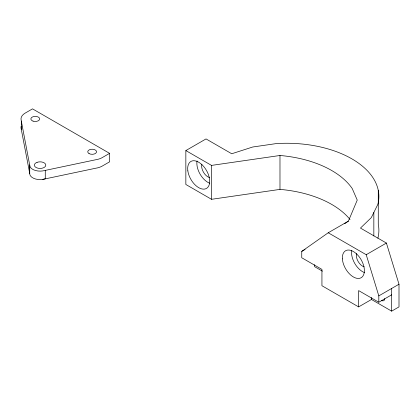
<?xml version="1.0" encoding="UTF-8"?>
<svg xmlns="http://www.w3.org/2000/svg" width="420" height="420" viewBox="0 0 420 420"><rect width="100%" height="100%" fill="white"/><g stroke="black" fill="none" stroke-linecap="round" stroke-linejoin="round"><path stroke-width="0.63" d="M29.699 165.134L21.121 119.999A14.275 8.242 0 0 1 25.179 113.101L32.519 108.859L109.589 153.353L109.589 161.831L102.249 166.068A14.275 8.242 0 0 1 95.849 168.2L42.767 179.398A10.379 5.99 0 0 1 29.699 173.612L29.699 165.134A10.379 5.99 0 0 0 42.767 170.924L95.849 159.726A14.275 8.242 0 0 0 102.249 157.595L109.589 153.353M29.699 173.612L29.736 164.992M344.699 223.729L348.406 221.12L357.242 200.093L352.228 188.559A92.206 53.235 0 0 0 279.983 155.484L211.533 165.401L185.845 150.57L185.845 184.475L211.533 199.306L279.983 189.389A92.206 53.235 0 0 1 350.038 219.524M185.845 150.57L206.031 138.92L231.719 153.752L252.751 146.995L276.098 143.614A92.206 53.235 0 0 1 377.89 204.283L371.291 217.644L360.465 228.081L386.4 243.054L399 284.23L399 306.899L391.661 311.141L371.474 299.486L358.633 306.899L321.935 285.716L321.935 269.399L301.749 257.749L301.749 251.391L328.225 232.775L348.406 221.12M301.749 251.391L305.114 249.448M328.225 232.775L366.219 254.709L386.4 243.054M391.661 294.824L378.814 302.243L378.814 295.885L399 284.23M42.767 179.398L45.271 178.799L45.271 170.326M378.814 302.243L358.633 290.588L358.633 306.899M322.445 271.178L314.596 266.647L314.596 264.689M366.219 254.709L378.814 295.885M29.736 173.471L21.121 128.478A14.275 8.242 0 0 1 21.121 126.326M391.661 288.467L391.661 311.141M378.273 190.386L378.273 224.285A92.206 53.235 0 0 1 377.89 238.182M373.837 212.494L373.837 235.966M371.474 297.528L371.474 299.486M279.983 155.484L279.983 189.389M211.533 165.401L211.533 199.306M21.488 121.06L21.488 129.533M364.544 272.601A15.572 8.988 60 0 1 351.724 250.373M364.161 266.837A8.825 5.093 60 0 1 356.522 253.601M209.48 177.534A8.825 5.093 60 0 1 201.836 164.299M209.769 183.262A15.572 8.988 60 0 1 197.059 160.97M384.689 298.636A4.41 2.546 60 0 1 381.57 300.442M37.049 162.346L35.899 162.892A5.707 3.297 0 0 0 35.684 167.239A5.707 3.297 0 0 0 43.113 167.927L44.263 167.381A5.707 3.297 0 0 0 44.478 163.034A5.707 3.297 0 0 0 37.049 162.346M33.065 121.133A4.41 2.546 0 0 0 39.685 118.923A4.41 2.546 0 0 0 33.065 116.718A4.41 2.546 0 0 0 33.065 121.133M89.035 153.568A4.41 2.546 0 0 0 96.416 152.423A4.41 2.546 0 0 0 91.014 149.305A4.41 2.546 0 0 0 89.035 153.568M342.394 258.893A15.572 8.988 60 0 0 359.599 278.324A15.572 8.988 60 0 0 358.124 255.518A15.572 8.988 60 0 0 342.394 258.893M187.845 170.877A15.572 8.988 60 0 0 205.763 188.764A15.572 8.988 60 0 0 202.461 165.17A15.572 8.988 60 0 0 187.845 170.877"/></g></svg>
